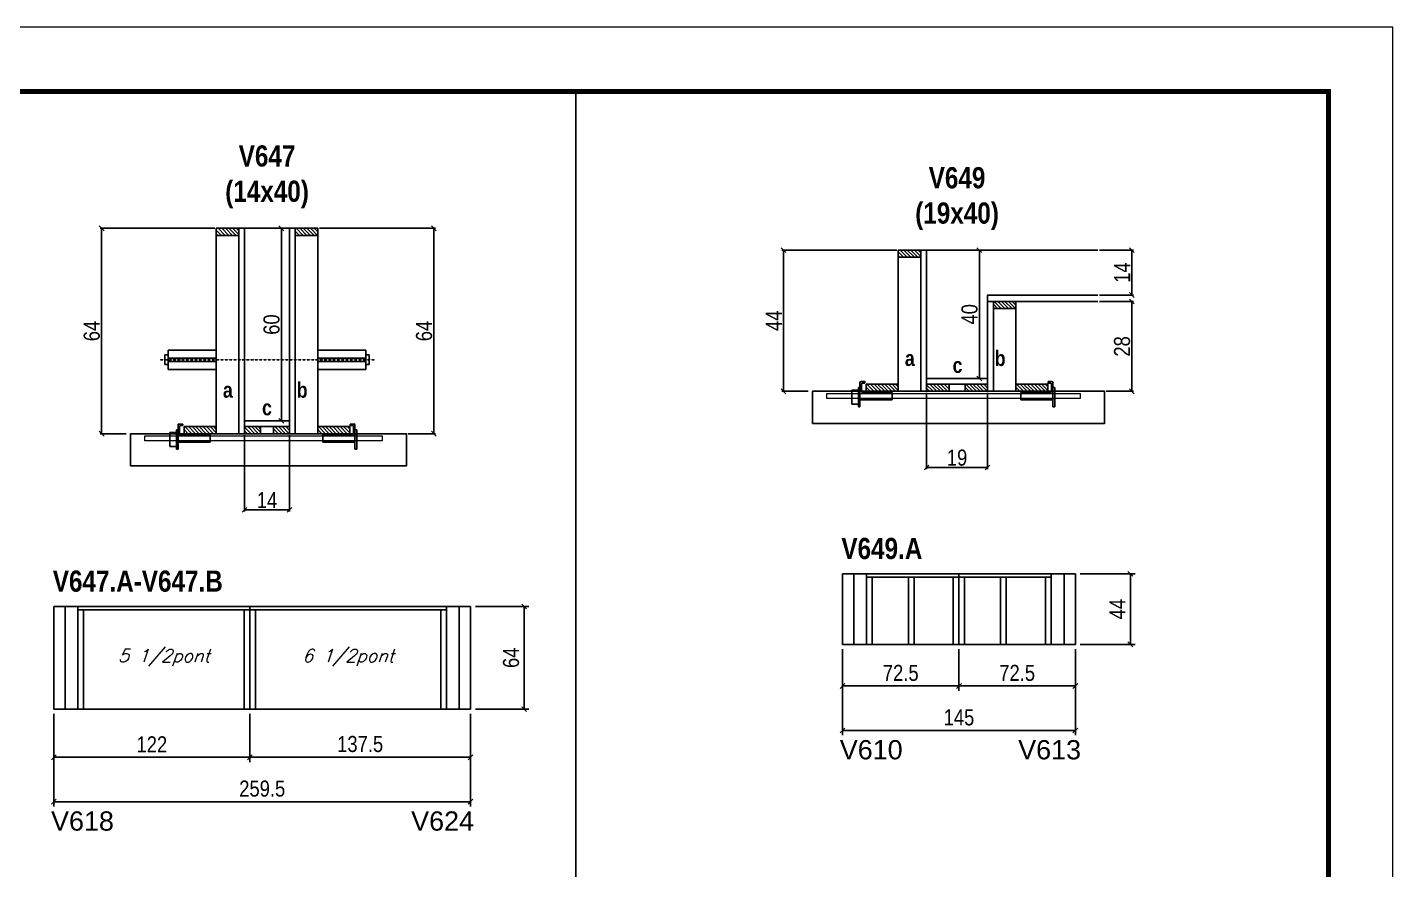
# Model space of a CAD drawing. Extents: x 3309 to 9590, y -2522 to 14608.
# Drawn here: x 5542 to 6393, y 7191 to 7716 of the extents above; entities that cross this region are included whole.
import ezdxf

# ---------------------------------------------------------------- set-up
doc = ezdxf.new("R2010")
doc.units = 0
doc.linetypes.add('DASHED', pattern=[0.75, 0.5, -0.25])
doc.linetypes.add('HIDDEN', pattern=[0.375, 0.25, -0.125])
for name, color, linetype in [('5', 5, 'Continuous'), ('barrote', 251, 'Continuous'), ('COTA', 241, 'Continuous'), ('detalhes', 4, 'Continuous'), ('NOMENCLATURA', 7, 'Continuous'), ('Painéis', 200, 'Continuous'), ('presilha', 1, 'Continuous'), ('SARR_2.2x10', 60, 'Continuous'), ('SARR_2.2x7', 40, 'Continuous'), ('SARR_3.5x7', 81, 'Continuous'), ('TENSOR', 3, 'Continuous'), ('texto', 7, 'Continuous')]:
    doc.layers.add(name, color=color, linetype=linetype)
for name, color, linetype, lineweight in [('CONCRETO', 251, 'Continuous', 25), ('Folhas', 255, 'Continuous', 9), ('SARRAFO DE PRESSAO', 251, 'DASHED', 9), ('SCO-___-LAJ', 2, 'Continuous', 0)]:
    doc.layers.add(name, color=color, linetype=linetype, lineweight=lineweight)
doc.styles.add('COTA TECNICA', font='techl___.ttf', dxfattribs={"height": 10})
doc.styles.add('COTA TECNICA 2X', font='techl___.ttf', dxfattribs={"height": 10})
doc.styles.add('Romans', font='romans.shx')
doc.styles.get("Standard").update_dxf_attribs({"font": 'arial.ttf'})
doc.styles.add('TECNICA', font='techb___.ttf', dxfattribs={"height": 10})
doc.dimstyles.new('PAINEL', dxfattribs={"dimtxt": 10, "dimasz": 3, "dimexe": 3, "dimexo": 3, "dimgap": 3, "dimtad": 1, "dimdec": 1, "dimzin": 12, "dimdsep": 46, "dimtxsty": 'COTA TECNICA', "dimblk1": 'OBLIQUE', "dimblk2": 'OBLIQUE', "dimsah": 1, "dimcen": 0.9, "dimclrd": 4, "dimclre": 4, "dimclrt": 240, "dimadec": 1, "dimazin": 3, "dimtfac": 1, "dimtdec": 1, "dimtmove": 0, "dimatfit": 3, "dimfxl": 1, "dimtolj": 1, "dimtzin": 12, "dimarcsym": 0})
doc.dimstyles.new('SECAO', dxfattribs={"dimscale": 0.333333, "dimtxt": 5, "dimasz": 9, "dimexe": 3, "dimexo": 3, "dimgap": 3, "dimtad": 1, "dimdec": 1, "dimlfac": 0.5, "dimzin": 12, "dimdsep": 46, "dimtxsty": 'COTA TECNICA 2X', "dimblk1": 'OBLIQUE', "dimblk2": 'OBLIQUE', "dimsah": 1, "dimcen": 0.9, "dimclrd": 4, "dimclre": 4, "dimclrt": 240, "dimadec": 1, "dimazin": 3, "dimtfac": 1, "dimtdec": 1, "dimtmove": 0, "dimatfit": 3, "dimfxl": 1, "dimtolj": 1, "dimtzin": 12, "dimarcsym": 0})
pattern_1 = [(135, (39338.0657, -116022.6297), (-1.122532015, -1.122532015), [])]

# ---------------------------------------------------------------- blocks, each defined once
blk = doc.blocks.new('9999999999')
at = {"layer": 'Folhas'}
blk.add_lwpolyline([(98138.98, 34190.21), (99623.98, 34190.21), (99623.98, 35240.21), (98138.98, 35240.21)], close=True, dxfattribs=at)
at = {"layer": 'Folhas', "color": 30, "const_width": 3}
blk.add_lwpolyline([(98213.98, 34230.21), (99583.98, 34230.21), (99583.98, 35200.21), (98213.98, 35200.21)], close=True, dxfattribs=at)
blk = doc.blocks.new('PRESILHA METÁLICA 1')
at = {"layer": 'presilha'}
for p, q in [((0, 13), (6, 13)), ((0, 13), (0, 0)), ((6, 15.5), (7.5, 15.5)), ((6, -2.5), (6, 15.5)), ((6, 13), (6, 0)), ((7.5, 10.6), (7.5, 19.9)), ((7.5, 15.5), (7.5, -2.5)), ((12, 21), (8.6, 21)), ((9, 11.6), (9, 18.9)), ((12, 19.5), (9.6, 19.5)), ((12, 21), (12, 19.5)), ((6, 0), (0, 0)), ((37.5, 4.1), (7.5, 4.1)), ((37.5, 11), (9.6, 11)), ((37.5, 11), (37.5, 4.1)), ((7.5, -2.5), (6, -2.5))]:
    blk.add_line(p, q, dxfattribs=at)
for centre, radius, start, end in [((8.6, 19.9), 1.14, 90, 180), ((9.6, 18.9), 0.57, 90, 180), ((9.6, 11.6), 0.57, 180, 270)]:
    blk.add_arc(centre, radius, start, end, dxfattribs=at)
blk = doc.blocks.new('PRESILHA METÁLICA 2')
at = {"layer": 'presilha'}
for p, q in [((-30.8, 13.5), (-30.8, 6.6)), ((-30.8, 13.5), (-2.8, 13.5)), ((-5.2, 23.5), (-5.2, 22)), ((-5.2, 23.5), (-1.9, 23.5)), ((-5.2, 22), (-2.8, 22)), ((-2.2, 14.1), (-2.2, 21.4)), ((0.8, 18), (-0.8, 18)), ((-0.8, 18), (-0.8, 0)), ((-0.8, 14.6), (-0.8, 22.4)), ((0.8, 0), (0.8, 18)), ((-30.8, 6.6), (-0.8, 6.6)), ((-0.8, 0), (0.8, 0))]:
    blk.add_line(p, q, dxfattribs=at)
for centre, radius, start, end in [((-2.8, 21.4), 0.57, 0, 90), ((-2.8, 14.1), 0.57, 270, 0), ((-1.9, 22.4), 1.14, 0, 90)]:
    blk.add_arc(centre, radius, start, end, dxfattribs=at)
blk = doc.blocks.new('_Oblique')
at = {"color": 0, "linetype": 'ByBlock', "lineweight": -2}
blk.add_line((-0.5, -0.5), (0.5, 0.5), dxfattribs=at)
blk = doc.blocks.new('*D783')
at = {"layer": 'COTA', "color": 4, "lineweight": -2, "transparency": 16777216}
for p, q in [((5659.17, 7591.13), (5587.72, 7591.13)), ((5588.72, 7591.13), (5588.72, 7463.13)), ((5603.96, 7463.13), (5587.72, 7463.13))]:
    blk.add_line(p, q, dxfattribs=at)
at = {"layer": 'Defpoints', "color": 0, "transparency": 16777216}
for p in [(5660.17, 7591.13), (5588.72, 7463.13), (5604.96, 7463.13)]:
    blk.add_point(p, dxfattribs=at)
at = {"layer": 'COTA', "color": 4, "lineweight": -2, "transparency": 16777216, "xscale": 3, "yscale": 3, "zscale": 3}
for p, rotation in [((5588.72, 7591.13), 90), ((5588.72, 7463.13), 270)]:
    blk.add_blockref('_Oblique', p, dxfattribs=dict(at, rotation=rotation))
at = {"layer": 'COTA', "color": 240, "transparency": 16777216, "insert": (5582.62, 7527.13), "char_height": 10, "attachment_point": 5, "rotation": 90, "style": 'COTA TECNICA 2X'}
blk.add_mtext('\\A1;64', dxfattribs=at)
blk = doc.blocks.new('*D784')
at = {"layer": 'COTA', "color": 4, "lineweight": -2, "transparency": 16777216}
for p, q in [((5724.37, 7591.13), (5796.69, 7591.13)), ((5795.69, 7591.13), (5795.69, 7463.13)), ((5779.58, 7463.13), (5796.69, 7463.13))]:
    blk.add_line(p, q, dxfattribs=at)
at = {"layer": 'Defpoints', "color": 0, "transparency": 16777216}
for p in [(5723.37, 7591.13), (5778.58, 7463.13), (5795.69, 7463.13)]:
    blk.add_point(p, dxfattribs=at)
at = {"layer": 'COTA', "color": 4, "lineweight": -2, "transparency": 16777216, "xscale": 3, "yscale": 3, "zscale": 3}
for p, rotation in [((5795.69, 7591.13), 90), ((5795.69, 7463.13), 270)]:
    blk.add_blockref('_Oblique', p, dxfattribs=dict(at, rotation=rotation))
at = {"layer": 'COTA', "color": 240, "transparency": 16777216, "insert": (5789.59, 7527.13), "char_height": 10, "attachment_point": 5, "rotation": 90, "style": 'COTA TECNICA 2X'}
blk.add_mtext('\\A1;64', dxfattribs=at)
blk = doc.blocks.new('*D785')
at = {"layer": 'COTA', "color": 4, "lineweight": -2, "transparency": 16777216}
for p, q in [((5704.77, 7591.13), (5699.7, 7591.13)), ((5700.7, 7471.13), (5700.7, 7591.13)), ((5704.77, 7471.13), (5699.7, 7471.13))]:
    blk.add_line(p, q, dxfattribs=at)
at = {"layer": 'Defpoints', "color": 0, "transparency": 16777216}
for p in [(5700.7, 7591.13), (5705.77, 7591.13), (5705.77, 7471.13)]:
    blk.add_point(p, dxfattribs=at)
at = {"layer": 'COTA', "color": 4, "lineweight": -2, "transparency": 16777216, "xscale": 3, "yscale": 3, "zscale": 3}
for p, rotation in [((5700.7, 7591.13), 90), ((5700.7, 7471.13), 270)]:
    blk.add_blockref('_Oblique', p, dxfattribs=dict(at, rotation=rotation))
at = {"layer": 'COTA', "color": 240, "transparency": 16777216, "insert": (5694.6, 7531.13), "char_height": 10, "attachment_point": 5, "rotation": 90, "style": 'COTA TECNICA 2X'}
blk.add_mtext('\\A1;60', dxfattribs=at)
blk = doc.blocks.new('*D786')
at = {"layer": 'COTA', "color": 4, "linetype": 'ByBlock', "lineweight": -2, "transparency": 16777216}
for p, q in [((5681.01, 7288.49), (5681.01, 7258.47)), ((5818.51, 7288.49), (5818.51, 7258.47)), ((5818.51, 7261.47), (5681.01, 7261.47))]:
    blk.add_line(p, q, dxfattribs=at)
at = {"layer": 'Defpoints', "color": 0, "linetype": 'ByBlock', "transparency": 16777216}
for p in [(5681.01, 7291.49), (5818.51, 7291.49), (5681.01, 7261.47)]:
    blk.add_point(p, dxfattribs=at)
at = {"layer": 'COTA', "color": 4, "linetype": 'ByBlock', "lineweight": -2, "transparency": 16777216, "xscale": 3, "yscale": 3, "zscale": 3, "rotation": 180}
blk.add_blockref('_Oblique', (5681.01, 7261.47), dxfattribs=at)
at = {"layer": 'COTA', "color": 4, "linetype": 'ByBlock', "lineweight": -2, "transparency": 16777216, "xscale": 3, "yscale": 3, "zscale": 3}
blk.add_blockref('_Oblique', (5818.51, 7261.47), dxfattribs=at)
at = {"layer": 'COTA', "color": 240, "linetype": 'ByBlock', "transparency": 16777216, "insert": (5749.76, 7269.69), "char_height": 10, "attachment_point": 5, "style": 'COTA TECNICA'}
blk.add_mtext('\\A1;137.5', dxfattribs=at)
blk = doc.blocks.new('*D787')
at = {"layer": 'COTA', "color": 4, "linetype": 'ByBlock', "lineweight": -2, "transparency": 16777216}
for p, q in [((5559.01, 7288.49), (5559.01, 7258.47)), ((5681.01, 7288.49), (5681.01, 7258.47)), ((5681.01, 7261.47), (5559.01, 7261.47))]:
    blk.add_line(p, q, dxfattribs=at)
at = {"layer": 'Defpoints', "color": 0, "linetype": 'ByBlock', "transparency": 16777216}
for p in [(5559.01, 7291.49), (5681.01, 7291.49), (5559.01, 7261.47)]:
    blk.add_point(p, dxfattribs=at)
at = {"layer": 'COTA', "color": 4, "linetype": 'ByBlock', "lineweight": -2, "transparency": 16777216, "xscale": 3, "yscale": 3, "zscale": 3, "rotation": 180}
blk.add_blockref('_Oblique', (5559.01, 7261.47), dxfattribs=at)
at = {"layer": 'COTA', "color": 4, "linetype": 'ByBlock', "lineweight": -2, "transparency": 16777216, "xscale": 3, "yscale": 3, "zscale": 3}
blk.add_blockref('_Oblique', (5681.01, 7261.47), dxfattribs=at)
at = {"layer": 'COTA', "color": 240, "linetype": 'ByBlock', "transparency": 16777216, "insert": (5620.01, 7269.53), "char_height": 10, "attachment_point": 5, "style": 'COTA TECNICA'}
blk.add_mtext('\\A1;122', dxfattribs=at)
blk = doc.blocks.new('*D788')
at = {"layer": 'COTA', "color": 4, "linetype": 'ByBlock', "lineweight": -2, "transparency": 16777216}
for p, q in [((5559.01, 7288.49), (5559.01, 7230.77)), ((5818.51, 7288.49), (5818.51, 7230.77)), ((5818.51, 7233.77), (5559.01, 7233.77))]:
    blk.add_line(p, q, dxfattribs=at)
at = {"layer": 'Defpoints', "color": 0, "linetype": 'ByBlock', "transparency": 16777216}
for p in [(5559.01, 7291.49), (5818.51, 7291.49), (5559.01, 7233.77)]:
    blk.add_point(p, dxfattribs=at)
at = {"layer": 'COTA', "color": 4, "linetype": 'ByBlock', "lineweight": -2, "transparency": 16777216, "xscale": 3, "yscale": 3, "zscale": 3, "rotation": 180}
blk.add_blockref('_Oblique', (5559.01, 7233.77), dxfattribs=at)
at = {"layer": 'COTA', "color": 4, "linetype": 'ByBlock', "lineweight": -2, "transparency": 16777216, "xscale": 3, "yscale": 3, "zscale": 3}
blk.add_blockref('_Oblique', (5818.51, 7233.77), dxfattribs=at)
at = {"layer": 'COTA', "color": 240, "linetype": 'ByBlock', "transparency": 16777216, "insert": (5688.76, 7241.9), "char_height": 10, "attachment_point": 5, "style": 'COTA TECNICA'}
blk.add_mtext('\\A1;259.5', dxfattribs=at)
blk = doc.blocks.new('*D789')
at = {"layer": 'COTA', "color": 4, "lineweight": -2, "transparency": 16777216}
for p, q in [((5821.51, 7355.49), (5854.86, 7355.49)), ((5851.86, 7291.49), (5851.86, 7355.49)), ((5821.51, 7291.49), (5854.86, 7291.49))]:
    blk.add_line(p, q, dxfattribs=at)
at = {"layer": 'Defpoints', "color": 0, "transparency": 16777216}
for p in [(5818.51, 7355.49), (5851.86, 7355.49), (5818.51, 7291.49)]:
    blk.add_point(p, dxfattribs=at)
at = {"layer": 'COTA', "color": 4, "lineweight": -2, "transparency": 16777216, "xscale": 3, "yscale": 3, "zscale": 3}
for p, rotation in [((5851.86, 7355.49), 90), ((5851.86, 7291.49), 270)]:
    blk.add_blockref('_Oblique', p, dxfattribs=dict(at, rotation=rotation))
at = {"layer": 'COTA', "color": 240, "transparency": 16777216, "insert": (5843.76, 7323.49), "char_height": 10, "attachment_point": 5, "rotation": 90, "style": 'COTA TECNICA'}
blk.add_mtext('\\A1;64', dxfattribs=at)
blk = doc.blocks.new('*D790')
at = {"layer": 'COTA', "color": 4, "lineweight": -2, "transparency": 16777216}
for p, q in [((5677.77, 7462.13), (5677.77, 7414.66)), ((5705.77, 7462.13), (5705.77, 7414.66)), ((5677.77, 7415.66), (5705.77, 7415.66))]:
    blk.add_line(p, q, dxfattribs=at)
at = {"layer": 'Defpoints', "color": 0, "transparency": 16777216}
for p in [(5677.77, 7463.13), (5705.77, 7463.13), (5705.77, 7415.66)]:
    blk.add_point(p, dxfattribs=at)
at = {"layer": 'COTA', "color": 4, "lineweight": -2, "transparency": 16777216, "xscale": 3, "yscale": 3, "zscale": 3, "rotation": 180}
blk.add_blockref('_Oblique', (5677.77, 7415.66), dxfattribs=at)
at = {"layer": 'COTA', "color": 4, "lineweight": -2, "transparency": 16777216, "xscale": 3, "yscale": 3, "zscale": 3}
blk.add_blockref('_Oblique', (5705.77, 7415.66), dxfattribs=at)
at = {"layer": 'COTA', "color": 240, "transparency": 16777216, "insert": (5691.77, 7421.73), "char_height": 10, "attachment_point": 5, "style": 'COTA TECNICA 2X'}
blk.add_mtext('\\A1;14', dxfattribs=at)
blk = doc.blocks.new('*D815')
at = {"layer": 'COTA', "color": 4, "lineweight": -2, "transparency": 16777216}
for p, q in [((6102.53, 7488.54), (6102.53, 7441.07)), ((6140.53, 7488.54), (6140.53, 7441.07)), ((6140.53, 7442.07), (6102.53, 7442.07))]:
    blk.add_line(p, q, dxfattribs=at)
at = {"layer": 'Defpoints', "color": 0, "transparency": 16777216}
for p in [(6102.53, 7489.54), (6140.53, 7489.54), (6102.53, 7442.07)]:
    blk.add_point(p, dxfattribs=at)
at = {"layer": 'COTA', "color": 4, "lineweight": -2, "transparency": 16777216, "xscale": 3, "yscale": 3, "zscale": 3, "rotation": 180}
blk.add_blockref('_Oblique', (6102.53, 7442.07), dxfattribs=at)
at = {"layer": 'COTA', "color": 4, "lineweight": -2, "transparency": 16777216, "xscale": 3, "yscale": 3, "zscale": 3}
blk.add_blockref('_Oblique', (6140.53, 7442.07), dxfattribs=at)
at = {"layer": 'COTA', "color": 240, "transparency": 16777216, "insert": (6121.53, 7448.16), "char_height": 10, "attachment_point": 5, "style": 'COTA TECNICA 2X'}
blk.add_mtext('\\A1;19', dxfattribs=at)
blk = doc.blocks.new('*D816')
at = {"layer": 'COTA', "color": 4, "lineweight": -2, "transparency": 16777216}
for p, q in [((6083.93, 7577.54), (6012.48, 7577.54)), ((6013.48, 7577.54), (6013.48, 7489.54)), ((6028.71, 7489.54), (6012.48, 7489.54))]:
    blk.add_line(p, q, dxfattribs=at)
at = {"layer": 'Defpoints', "color": 0, "transparency": 16777216}
for p in [(6084.93, 7577.54), (6013.48, 7489.54), (6029.71, 7489.54)]:
    blk.add_point(p, dxfattribs=at)
at = {"layer": 'COTA', "color": 4, "lineweight": -2, "transparency": 16777216, "xscale": 3, "yscale": 3, "zscale": 3}
for p, rotation in [((6013.48, 7577.54), 90), ((6013.48, 7489.54), 270)]:
    blk.add_blockref('_Oblique', p, dxfattribs=dict(at, rotation=rotation))
at = {"layer": 'COTA', "color": 240, "transparency": 16777216, "insert": (6007.41, 7533.54), "char_height": 10, "attachment_point": 5, "rotation": 90, "style": 'COTA TECNICA 2X'}
blk.add_mtext('\\A1;44', dxfattribs=at)
blk = doc.blocks.new('*D817')
at = {"layer": 'COTA', "color": 4, "lineweight": -2, "transparency": 16777216}
for p, q in [((6210.23, 7545.54), (6231.45, 7545.54)), ((6230.45, 7545.54), (6230.45, 7489.54)), ((6214.34, 7489.54), (6231.45, 7489.54))]:
    blk.add_line(p, q, dxfattribs=at)
at = {"layer": 'Defpoints', "color": 0, "transparency": 16777216}
for p in [(6209.23, 7545.54), (6213.34, 7489.54), (6230.45, 7489.54)]:
    blk.add_point(p, dxfattribs=at)
at = {"layer": 'COTA', "color": 4, "lineweight": -2, "transparency": 16777216, "xscale": 3, "yscale": 3, "zscale": 3}
for p, rotation in [((6230.45, 7545.54), 90), ((6230.45, 7489.54), 270)]:
    blk.add_blockref('_Oblique', p, dxfattribs=dict(at, rotation=rotation))
at = {"layer": 'COTA', "color": 240, "transparency": 16777216, "insert": (6224.35, 7517.54), "char_height": 10, "attachment_point": 5, "rotation": 90, "style": 'COTA TECNICA 2X'}
blk.add_mtext('\\A1;28', dxfattribs=at)
blk = doc.blocks.new('*D818')
at = {"layer": 'COTA', "color": 4, "lineweight": -2, "transparency": 16777216}
for p, q in [((6139.53, 7577.54), (6134.45, 7577.54)), ((6135.45, 7497.54), (6135.45, 7577.54)), ((6139.53, 7497.54), (6134.45, 7497.54))]:
    blk.add_line(p, q, dxfattribs=at)
at = {"layer": 'Defpoints', "color": 0, "transparency": 16777216}
for p in [(6135.45, 7577.54), (6140.53, 7577.54), (6140.53, 7497.54)]:
    blk.add_point(p, dxfattribs=at)
at = {"layer": 'COTA', "color": 4, "lineweight": -2, "transparency": 16777216, "xscale": 3, "yscale": 3, "zscale": 3}
for p, rotation in [((6135.45, 7577.54), 90), ((6135.45, 7497.54), 270)]:
    blk.add_blockref('_Oblique', p, dxfattribs=dict(at, rotation=rotation))
at = {"layer": 'COTA', "color": 240, "transparency": 16777216, "insert": (6129.35, 7537.54), "char_height": 10, "attachment_point": 5, "rotation": 90, "style": 'COTA TECNICA 2X'}
blk.add_mtext('\\A1;40', dxfattribs=at)
blk = doc.blocks.new('*D819')
at = {"layer": 'COTA', "color": 4, "lineweight": -2, "transparency": 16777216}
for p, q in [((6210.23, 7577.54), (6231.45, 7577.54)), ((6230.45, 7549.54), (6230.45, 7577.54)), ((6210.23, 7549.54), (6231.45, 7549.54))]:
    blk.add_line(p, q, dxfattribs=at)
at = {"layer": 'Defpoints', "color": 0, "transparency": 16777216}
for p in [(6209.23, 7577.54), (6230.45, 7577.54), (6209.23, 7549.54)]:
    blk.add_point(p, dxfattribs=at)
at = {"layer": 'COTA', "color": 4, "lineweight": -2, "transparency": 16777216, "xscale": 3, "yscale": 3, "zscale": 3}
for p, rotation in [((6230.45, 7577.54), 90), ((6230.45, 7549.54), 270)]:
    blk.add_blockref('_Oblique', p, dxfattribs=dict(at, rotation=rotation))
at = {"layer": 'COTA', "color": 240, "transparency": 16777216, "insert": (6224.37, 7563.54), "char_height": 10, "attachment_point": 5, "rotation": 90, "style": 'COTA TECNICA 2X'}
blk.add_mtext('\\A1;14', dxfattribs=at)
blk = doc.blocks.new('*D820')
at = {"layer": 'COTA', "color": 4, "linetype": 'ByBlock', "lineweight": -2, "transparency": 16777216}
for p, q in [((6050.21, 7328.82), (6050.21, 7302.9)), ((6122.71, 7328.82), (6122.71, 7302.9)), ((6050.21, 7305.9), (6122.71, 7305.9))]:
    blk.add_line(p, q, dxfattribs=at)
at = {"layer": 'Defpoints', "color": 0, "linetype": 'ByBlock', "transparency": 16777216}
for p in [(6050.21, 7331.82), (6122.71, 7331.82), (6122.71, 7305.9)]:
    blk.add_point(p, dxfattribs=at)
at = {"layer": 'COTA', "color": 4, "linetype": 'ByBlock', "lineweight": -2, "transparency": 16777216, "xscale": 3, "yscale": 3, "zscale": 3, "rotation": 180}
blk.add_blockref('_Oblique', (6050.21, 7305.9), dxfattribs=at)
at = {"layer": 'COTA', "color": 4, "linetype": 'ByBlock', "lineweight": -2, "transparency": 16777216, "xscale": 3, "yscale": 3, "zscale": 3}
blk.add_blockref('_Oblique', (6122.71, 7305.9), dxfattribs=at)
at = {"layer": 'COTA', "color": 240, "linetype": 'ByBlock', "transparency": 16777216, "insert": (6086.46, 7314.01), "char_height": 10, "attachment_point": 5, "style": 'COTA TECNICA'}
blk.add_mtext('\\A1;72.5', dxfattribs=at)
blk = doc.blocks.new('*D821')
at = {"layer": 'COTA', "color": 4, "linetype": 'ByBlock', "lineweight": -2, "transparency": 16777216}
for p, q in [((6122.71, 7328.82), (6122.71, 7302.9)), ((6195.21, 7328.82), (6195.21, 7302.9)), ((6122.71, 7305.9), (6195.21, 7305.9))]:
    blk.add_line(p, q, dxfattribs=at)
at = {"layer": 'Defpoints', "color": 0, "linetype": 'ByBlock', "transparency": 16777216}
for p in [(6122.71, 7331.82), (6195.21, 7331.82), (6195.21, 7305.9)]:
    blk.add_point(p, dxfattribs=at)
at = {"layer": 'COTA', "color": 4, "linetype": 'ByBlock', "lineweight": -2, "transparency": 16777216, "xscale": 3, "yscale": 3, "zscale": 3, "rotation": 180}
blk.add_blockref('_Oblique', (6122.71, 7305.9), dxfattribs=at)
at = {"layer": 'COTA', "color": 4, "linetype": 'ByBlock', "lineweight": -2, "transparency": 16777216, "xscale": 3, "yscale": 3, "zscale": 3}
blk.add_blockref('_Oblique', (6195.21, 7305.9), dxfattribs=at)
at = {"layer": 'COTA', "color": 240, "linetype": 'ByBlock', "transparency": 16777216, "insert": (6158.96, 7314.01), "char_height": 10, "attachment_point": 5, "style": 'COTA TECNICA'}
blk.add_mtext('\\A1;72.5', dxfattribs=at)
blk = doc.blocks.new('*D822')
at = {"layer": 'COTA', "color": 4, "linetype": 'ByBlock', "lineweight": -2, "transparency": 16777216}
for p, q in [((6050.21, 7328.82), (6050.21, 7275.2)), ((6195.21, 7328.82), (6195.21, 7275.2)), ((6050.21, 7278.2), (6195.21, 7278.2))]:
    blk.add_line(p, q, dxfattribs=at)
at = {"layer": 'Defpoints', "color": 0, "linetype": 'ByBlock', "transparency": 16777216}
for p in [(6050.21, 7331.82), (6195.21, 7331.82), (6195.21, 7278.2)]:
    blk.add_point(p, dxfattribs=at)
at = {"layer": 'COTA', "color": 4, "linetype": 'ByBlock', "lineweight": -2, "transparency": 16777216, "xscale": 3, "yscale": 3, "zscale": 3, "rotation": 180}
blk.add_blockref('_Oblique', (6050.21, 7278.2), dxfattribs=at)
at = {"layer": 'COTA', "color": 4, "linetype": 'ByBlock', "lineweight": -2, "transparency": 16777216, "xscale": 3, "yscale": 3, "zscale": 3}
blk.add_blockref('_Oblique', (6195.21, 7278.2), dxfattribs=at)
at = {"layer": 'COTA', "color": 240, "linetype": 'ByBlock', "transparency": 16777216, "insert": (6122.71, 7286.3), "char_height": 10, "attachment_point": 5, "style": 'COTA TECNICA'}
blk.add_mtext('\\A1;145', dxfattribs=at)
blk = doc.blocks.new('*D823')
at = {"layer": 'COTA', "color": 4, "lineweight": -2, "transparency": 16777216}
for p, q in [((6198.21, 7375.82), (6232.5, 7375.82)), ((6229.5, 7375.82), (6229.5, 7331.82)), ((6198.21, 7331.82), (6232.5, 7331.82))]:
    blk.add_line(p, q, dxfattribs=at)
at = {"layer": 'Defpoints', "color": 0, "transparency": 16777216}
for p in [(6195.21, 7375.82), (6195.21, 7331.82), (6229.5, 7331.82)]:
    blk.add_point(p, dxfattribs=at)
at = {"layer": 'COTA', "color": 4, "lineweight": -2, "transparency": 16777216, "xscale": 3, "yscale": 3, "zscale": 3}
for p, rotation in [((6229.5, 7375.82), 90), ((6229.5, 7331.82), 270)]:
    blk.add_blockref('_Oblique', p, dxfattribs=dict(at, rotation=rotation))
at = {"layer": 'COTA', "color": 240, "transparency": 16777216, "insert": (6221.43, 7353.82), "char_height": 10, "attachment_point": 5, "rotation": 90, "style": 'COTA TECNICA'}
blk.add_mtext('\\A1;44', dxfattribs=at)

msp = doc.modelspace()

# ---------------------------------------------------------------- hatches: boundary and pattern name
at = {"layer": 'SARR_2.2x10'}
h = msp.add_hatch(dxfattribs=at)
h.set_pattern_fill('ANSI31', color=256, scale=0.5, angle=90)
h.set_pattern_definition([(135, (39258.4657, -116022.6297), (-1.122532015, -1.122532015), [])])
h.paths.add_polyline_path([(6064.93, 7493.94), (6064.93, 7489.54), (6084.93, 7489.54), (6084.93, 7493.94)])
h = msp.add_hatch(dxfattribs=at)
h.set_pattern_fill('ANSI31', color=256, scale=0.5, angle=90)
h.set_pattern_definition([(135, (39351.6657, -116022.6297), (-1.122532015, -1.122532015), [])])
h.paths.add_polyline_path([(6158.13, 7493.94), (6158.13, 7489.54), (6178.13, 7489.54), (6178.13, 7493.94)])
h = msp.add_hatch(dxfattribs=at)
h.set_pattern_fill('ANSI31', color=256, scale=0.5, angle=90)
h.set_pattern_definition([(135, (38833.7104, -116049.0389), (-1.122532015, -1.122532015), [])])
h.paths.add_polyline_path([(5640.17, 7467.53), (5640.17, 7463.13), (5660.17, 7463.13), (5660.17, 7467.53)])
h = msp.add_hatch(dxfattribs=at)
h.set_pattern_fill('ANSI31', color=256, scale=0.5, angle=90)
h.set_pattern_definition([(135, (38916.9104, -116049.0389), (-1.122532015, -1.122532015), [])])
h.paths.add_polyline_path([(5723.37, 7467.53), (5723.37, 7463.13), (5743.37, 7463.13), (5743.37, 7467.53)])
at = {"layer": 'SARR_2.2x7'}
h = msp.add_hatch(dxfattribs=at)
h.set_pattern_fill('ANSI31', color=256, scale=0.5, angle=90)
h.set_pattern_definition([(135, (38847.7104, -115925.4389), (-1.122532015, -1.122532015), [])])
h.paths.add_polyline_path([(5674.17, 7591.13), (5674.17, 7586.73), (5660.17, 7586.73), (5660.17, 7591.13)])
h = msp.add_hatch(dxfattribs=at)
h.set_pattern_fill('ANSI31', color=256, scale=0.5, angle=90)
h.set_pattern_definition([(135, (38817.7104, -115925.4389), (-1.122532015, -1.122532015), [])])
h.paths.add_polyline_path([(5709.37, 7591.13), (5709.37, 7586.73), (5723.37, 7586.73), (5723.37, 7591.13)])
h = msp.add_hatch(dxfattribs=at)
h.set_pattern_fill('ANSI31', color=256, scale=0.5, angle=90)
h.set_pattern_definition([(135, (39272.4657, -115939.0297), (-1.122532015, -1.122532015), [])])
h.paths.add_polyline_path([(6098.93, 7577.54), (6098.93, 7573.14), (6084.93, 7573.14), (6084.93, 7577.54)])
h = msp.add_hatch(dxfattribs=at)
h.set_pattern_fill('ANSI31', color=256, scale=0.5, angle=90)
h.set_pattern_definition([(135, (39252.4657, -115971.0297), (-1.122532015, -1.122532015), [])])
h.paths.add_polyline_path([(6144.13, 7545.54), (6144.13, 7541.14), (6158.13, 7541.14), (6158.13, 7545.54)])
h = msp.add_hatch(dxfattribs=at)
h.set_pattern_fill('ANSI31', color=256, scale=0.5, angle=90)
h.set_pattern_definition(pattern_1)
h.paths.add_polyline_path([(6116.53, 7489.54), (6116.53, 7493.94), (6102.53, 7493.94), (6102.53, 7489.54)])
h = msp.add_hatch(dxfattribs=at)
h.set_pattern_fill('ANSI31', color=256, scale=0.5, angle=90)
h.set_pattern_definition(pattern_1)
h.paths.add_polyline_path([(6126.53, 7493.94), (6126.53, 7489.54), (6140.53, 7489.54), (6140.53, 7493.94)])
h = msp.add_hatch(dxfattribs=at)
h.set_pattern_fill('ANSI31', color=256, scale=0.5, angle=90)
h.set_pattern_definition([(135, (38913.3104, -116049.0389), (-1.122532015, -1.122532015), [])])
h.paths.add_polyline_path([(5687.77, 7463.13), (5687.77, 7467.53), (5677.77, 7467.53), (5677.77, 7463.13)])
h = msp.add_hatch(dxfattribs=at)
h.set_pattern_fill('ANSI31', color=256, scale=0.5, angle=90)
h.set_pattern_definition([(135, (38903.3104, -116049.0389), (-1.122532015, -1.122532015), [])])
h.paths.add_polyline_path([(5695.77, 7467.53), (5695.77, 7463.13), (5705.77, 7463.13), (5705.77, 7467.53)])

# ---------------------------------------------------------------- linework, layer by layer
at = {"ltscale": 3}
for p, q in [((5628.17, 7512.22), (5628.17, 7506.22)), ((5630.17, 7512.22), (5628.17, 7512.22)), ((5630.17, 7515.22), (5630.17, 7503.22)), ((5630.17, 7515.22), (5660.17, 7515.22)), ((5660.17, 7510.22), (5630.17, 7510.22)), ((5753.37, 7515.22), (5723.37, 7515.22)), ((5723.37, 7510.22), (5753.37, 7510.22)), ((5753.37, 7515.22), (5753.37, 7503.22)), ((5755.37, 7512.22), (5753.37, 7512.22)), ((5755.37, 7512.22), (5755.37, 7506.22)), ((5630.17, 7506.22), (5628.17, 7506.22)), ((5660.17, 7508.22), (5630.17, 7508.22)), ((5630.17, 7503.22), (5660.17, 7503.22)), ((5723.37, 7508.22), (5753.37, 7508.22)), ((5753.37, 7503.22), (5723.37, 7503.22)), ((5753.37, 7506.22), (5755.37, 7506.22))]:
    msp.add_line(p, q, dxfattribs=at)
at = {"layer": 'barrote'}
msp.add_lwpolyline([(6031.47, 7469.54), (6213.39, 7469.54), (6213.39, 7489.54), (6031.47, 7489.54)], close=True, dxfattribs=at)
at = {"layer": 'barrote', "elevation": 0}
msp.add_lwpolyline([(5606.72, 7443.13), (5778.63, 7443.13), (5778.63, 7463.13), (5606.72, 7463.13)], close=True, dxfattribs=at)
at = {"layer": 'CONCRETO', "linetype": 'Continuous'}
for p, q in [((5705.77, 7591.13), (5677.77, 7591.13)), ((6209.23, 7577.54), (6102.53, 7577.54))]:
    msp.add_line(p, q, dxfattribs=at)
at = {"layer": 'COTA'}
msp.add_line((5884.13, 7676.41), (5884.13, 6905.65), dxfattribs=at)
at = {"layer": 'detalhes', "color": 250}
for p, q in [((6031.47, 7469.54), (6031.47, 7489.54)), ((5606.72, 7443.13), (5606.72, 7463.13))]:
    msp.add_line(p, q, dxfattribs=at)
at = {"layer": 'Painéis', "linetype": 'ByBlock'}
for p, q in [((6050.21, 7375.82), (6195.21, 7375.82)), ((6050.21, 7331.82), (6050.21, 7375.82)), ((6122.71, 7331.82), (6122.71, 7375.82)), ((6195.21, 7331.82), (6195.21, 7375.82)), ((5818.51, 7355.49), (5559.01, 7355.49)), ((5559.01, 7291.49), (5559.01, 7355.49)), ((5681.01, 7291.49), (5681.01, 7355.49)), ((5818.51, 7291.49), (5818.51, 7355.49)), ((6050.21, 7331.82), (6195.21, 7331.82)), ((5818.51, 7291.49), (5559.01, 7291.49))]:
    msp.add_line(p, q, dxfattribs=at)
at = {"layer": 'Painéis', "linetype": 'Continuous', "elevation": 0}
for points in [[(5674.17, 7463.13), (5674.17, 7591.13), (5677.77, 7591.13), (5677.77, 7463.13)], [(5709.37, 7463.13), (5709.37, 7591.13), (5705.77, 7591.13), (5705.77, 7463.13)], [(5705.77, 7471.13), (5677.77, 7471.13), (5677.77, 7467.53), (5705.77, 7467.53)]]:
    msp.add_lwpolyline(points, close=True, dxfattribs=at)
at = {"layer": 'Painéis', "linetype": 'Continuous'}
for points in [[(6098.93, 7489.54), (6098.93, 7577.54), (6102.53, 7577.54), (6102.53, 7489.54)], [(6144.13, 7489.54), (6144.13, 7545.54), (6140.53, 7545.54), (6140.53, 7489.54)], [(6140.53, 7497.54), (6102.53, 7497.54), (6102.53, 7493.94), (6140.53, 7493.94)]]:
    msp.add_lwpolyline(points, close=True, dxfattribs=at)
at = {"layer": 'Painéis', "linetype": 'Continuous', "elevation": 0}
msp.add_lwpolyline([(6209.23, 7545.54), (6140.53, 7545.54), (6140.53, 7549.54), (6209.23, 7549.54)], dxfattribs=at)
at = {"layer": 'SARR_2.2x10'}
for points in [[(6064.93, 7493.94), (6084.93, 7493.94), (6084.93, 7489.54), (6064.93, 7489.54)], [(6158.13, 7493.94), (6178.13, 7493.94), (6178.13, 7489.54), (6158.13, 7489.54)]]:
    msp.add_lwpolyline(points, close=True, dxfattribs=at)
at = {"layer": 'SARR_2.2x10', "elevation": 0}
for points in [[(5640.17, 7467.53), (5660.17, 7467.53), (5660.17, 7463.13), (5640.17, 7463.13)], [(5723.37, 7467.53), (5743.37, 7467.53), (5743.37, 7463.13), (5723.37, 7463.13)]]:
    msp.add_lwpolyline(points, close=True, dxfattribs=at)
at = {"layer": 'SARR_2.2x7', "linetype": 'Continuous'}
for p, q in [((6057.21, 7331.82), (6057.21, 7375.82)), ((6065.21, 7373.62), (6122.71, 7373.62)), ((6122.71, 7373.62), (6180.21, 7373.62)), ((6188.21, 7331.82), (6188.21, 7375.82)), ((5566.01, 7291.49), (5566.01, 7355.49)), ((5681.01, 7353.29), (5574.01, 7353.29)), ((5803.51, 7353.29), (5681.01, 7353.29)), ((5811.51, 7291.49), (5811.51, 7355.49))]:
    msp.add_line(p, q, dxfattribs=at)
at = {"layer": 'SARR_2.2x7'}
for points in [[(5660.17, 7591.13), (5674.17, 7591.13), (5674.17, 7586.73), (5660.17, 7586.73)], [(5723.37, 7591.13), (5709.37, 7591.13), (5709.37, 7586.73), (5723.37, 7586.73)], [(6102.53, 7493.94), (6116.53, 7493.94), (6116.53, 7489.54), (6102.53, 7489.54)], [(6140.53, 7493.94), (6126.53, 7493.94), (6126.53, 7489.54), (6140.53, 7489.54)]]:
    msp.add_lwpolyline(points, close=True, dxfattribs=at)
at = {"layer": 'SARR_2.2x7', "elevation": 0}
for points in [[(6084.93, 7577.54), (6098.93, 7577.54), (6098.93, 7573.14), (6084.93, 7573.14)], [(6158.13, 7545.54), (6144.13, 7545.54), (6144.13, 7541.14), (6158.13, 7541.14)], [(5677.77, 7467.53), (5687.77, 7467.53), (5687.77, 7463.13), (5677.77, 7463.13)], [(5705.77, 7467.53), (5695.77, 7467.53), (5695.77, 7463.13), (5705.77, 7463.13)]]:
    msp.add_lwpolyline(points, close=True, dxfattribs=at)
at = {"layer": 'SARR_3.5x7'}
for p, q in [((6065.21, 7375.82), (6065.21, 7331.82)), ((6068.71, 7373.62), (6068.71, 7331.82)), ((6091.33, 7373.62), (6091.33, 7331.82)), ((6094.83, 7373.62), (6094.83, 7331.82)), ((6119.21, 7373.62), (6119.21, 7331.82)), ((6126.21, 7373.62), (6126.21, 7331.82)), ((6148.58, 7373.62), (6148.58, 7331.82)), ((6152.08, 7373.62), (6152.08, 7331.82)), ((6176.71, 7373.62), (6176.71, 7331.82)), ((6180.21, 7375.82), (6180.21, 7331.82)), ((5574.01, 7355.49), (5574.01, 7291.49)), ((5577.51, 7353.29), (5577.51, 7291.49)), ((5677.51, 7353.29), (5677.51, 7291.49)), ((5684.51, 7353.29), (5684.51, 7291.49)), ((5800.01, 7353.29), (5800.01, 7291.49)), ((5803.51, 7355.49), (5803.51, 7291.49))]:
    msp.add_line(p, q, dxfattribs=at)
at = {"layer": 'SARR_3.5x7', "elevation": 0}
for points in [[(5674.17, 7586.73), (5660.17, 7586.73), (5660.17, 7463.13), (5674.17, 7463.13)], [(5709.37, 7586.73), (5723.37, 7586.73), (5723.37, 7463.13), (5709.37, 7463.13)]]:
    msp.add_lwpolyline(points, close=True, dxfattribs=at)
at = {"layer": 'SARR_3.5x7'}
for points in [[(6098.93, 7573.14), (6084.93, 7573.14), (6084.93, 7489.54), (6098.93, 7489.54)], [(6144.13, 7541.14), (6158.13, 7541.14), (6158.13, 7489.54), (6144.13, 7489.54)]]:
    msp.add_lwpolyline(points, close=True, dxfattribs=at)
at = {"layer": 'SCO-___-LAJ', "color": 1}
msp.add_lwpolyline([(6040.47, 7488.21), (6198.31, 7488.21), (6198.31, 7485.01), (6040.47, 7485.01)], close=True, dxfattribs=at)
at = {"layer": 'SCO-___-LAJ', "color": 1, "elevation": 0}
msp.add_lwpolyline([(5615.72, 7461.8), (5763.55, 7461.8), (5763.55, 7458.6), (5615.72, 7458.6)], close=True, dxfattribs=at)
at = {"layer": 'TENSOR', "linetype": 'HIDDEN', "ltscale": 0.5}
msp.add_line((5625.17, 7509.22), (5758.68, 7509.22), dxfattribs=at)

# ---------------------------------------------------------------- block references
at = {"layer": 'presilha', "xscale": 0.6666666666666666, "yscale": 0.6666666666666666, "zscale": 0.6666666666666666}
for name, p in [('PRESILHA METÁLICA 1', (6056.06, 7481.57)), ('PRESILHA METÁLICA 2', (6181.81, 7479.91)), ('PRESILHA METÁLICA 1', (5631.3, 7455.16)), ('PRESILHA METÁLICA 2', (5747.05, 7453.5))]:
    msp.add_blockref(name, p, dxfattribs=at)
at = {"layer": 'SARRAFO DE PRESSAO', "color": 6, "linetype": 'ByBlock'}
msp.add_blockref('9999999999', (-93231.11, -27523.8), dxfattribs=at)

# ---------------------------------------------------------------- texts
at = {"layer": '5', "linetype": 'Continuous'}
for s, p in [('V610', (6048.5, 7260.18)), ('V613', (6159.61, 7260.18)), ('V618', (5557.22, 7215.75)), ('V624', (5781.52, 7215.75))]:
    msp.add_text(s, height=12, rotation=0.00004, dxfattribs=at).set_placement(p)
at = {"layer": 'detalhes', "style": 'TECNICA'}
for s, p in [('a', (6089.05, 7505.34)), ('b', (6145.03, 7505.32)), ('c', (6118.77, 7501.01)), ('a', (5664.3, 7485.57)), ('b', (5710.27, 7485.56)), ('c', (5688.66, 7474.6))]:
    msp.add_text(s, height=9.6, dxfattribs=at).set_placement(p)
at = {"layer": 'NOMENCLATURA', "style": 'TECNICA'}
for s, p in [('V649.A', (6049.49, 7385.01)), ('V647.A-V647.B', (5558.3, 7364.67))]:
    msp.add_text(s, height=13.2, dxfattribs=at).set_placement(p)
at = {"layer": 'NOMENCLATURA', "char_height": 13.2, "attachment_point": 2, "style": 'TECNICA'}
for s, insert in [('V647\\P(14x40)', (5691.77, 7642.83)), ('V649\\P(19x40)', (6121.53, 7629.24))]:
    msp.add_mtext_dynamic_manual_height_columns(s, width=300.2766, gutter_width=1, heights=[0], dxfattribs=dict(at, insert=insert))
at = {"layer": 'texto', "color": 2, "char_height": 8, "attachment_point": 5, "style": 'Romans'}
for s, insert in [('{\\Q19;\\C256;5 1/2pont}', (5627.51, 7323.49)), ('{\\Q19;\\C256;6 1/2pont}', (5742.26, 7323.49))]:
    msp.add_mtext(s, dxfattribs=dict(at, insert=insert))

# ---------------------------------------------------------------- dimensions: what is measured, and where the dimension line sits
at = {"layer": 'COTA'}
for base, p1, p2, dimstyle, picture, middle in [((5588.72, 7463.13), (5660.17, 7591.13), (5604.96, 7463.13), 'SECAO', '*D783', (5582.62, 7527.13)), ((5700.7, 7591.13), (5705.77, 7471.13), (5705.77, 7591.13), 'SECAO', '*D785', (5694.6, 7531.13)), ((5795.69, 7463.13), (5723.37, 7591.13), (5778.58, 7463.13), 'SECAO', '*D784', (5789.59, 7527.13)), ((6013.48, 7489.54, 0), (6084.93, 7577.54), (6029.71, 7489.54, 0), 'SECAO', '*D816', (6007.41, 7533.54, 0)), ((6135.45, 7577.54), (6140.53, 7497.54), (6140.53, 7577.54), 'SECAO', '*D818', (6129.35, 7537.54)), ((6230.45, 7577.54), (6209.23, 7549.54), (6209.23, 7577.54), 'SECAO', '*D819', (6224.37, 7563.54)), ((6230.45, 7489.54, 0), (6209.23, 7545.54), (6213.34, 7489.54, 0), 'SECAO', '*D817', (6224.35, 7517.54, 0)), ((6229.5, 7331.82), (6195.21, 7375.82), (6195.21, 7331.82), 'PAINEL', '*D823', (6221.43, 7353.82)), ((5851.86, 7355.49), (5818.51, 7291.49), (5818.51, 7355.49), 'PAINEL', '*D789', (5843.76, 7323.49))]:
    dim = msp.add_linear_dim(base=base, p1=p1, p2=p2, angle=90, dimstyle=dimstyle, dxfattribs=at)
    dim.commit()
    dim.dimension.update_dxf_attribs({"geometry": picture, "text_midpoint": middle})
dim = msp.add_linear_dim(base=(6102.53, 7442.07), p1=(6140.53, 7489.54), p2=(6102.53, 7489.54), angle=180, dimstyle='SECAO', dxfattribs=at)
dim.commit()
dim.dimension.update_dxf_attribs({"geometry": '*D815', "text_midpoint": (6121.53, 7442.07), "dimtype": 160})
dim = msp.add_linear_dim(base=(5705.77, 7415.66), p1=(5677.77, 7463.13), p2=(5705.77, 7463.13), dimstyle='SECAO', dxfattribs=at)
dim.commit()
dim.dimension.update_dxf_attribs({"geometry": '*D790', "text_midpoint": (5691.77, 7421.73)})
at = {"layer": 'COTA', "linetype": 'ByBlock'}
for base, p2, picture, middle in [((6122.71, 7305.9), (6122.71, 7331.82), '*D820', (6086.46, 7314.01)), ((6195.21, 7278.2), (6195.21, 7331.82), '*D822', (6122.71, 7286.3))]:
    dim = msp.add_linear_dim(base=base, p1=(6050.21, 7331.82), p2=p2, dimstyle='PAINEL', dxfattribs=at)
    dim.commit()
    dim.dimension.update_dxf_attribs({"geometry": picture, "text_midpoint": middle})
dim = msp.add_linear_dim(base=(6195.21, 7305.9), p1=(6122.71, 7331.82), p2=(6195.21, 7331.82), dimstyle='PAINEL', override={"dimtmove": 1}, dxfattribs=at)
dim.commit()
dim.dimension.update_dxf_attribs({"geometry": '*D821', "text_midpoint": (6158.96, 7314.01)})
dim = msp.add_linear_dim(base=(5559.01, 7261.47), p1=(5681.01, 7291.49), p2=(5559.01, 7291.49), angle=180, dimstyle='PAINEL', override={"dimtmove": 1}, dxfattribs=at)
dim.commit()
dim.dimension.update_dxf_attribs({"geometry": '*D787', "text_midpoint": (5620.01, 7269.53)})
for base, p2, picture, middle in [((5559.01, 7233.77), (5559.01, 7291.49), '*D788', (5688.76, 7241.9)), ((5681.01, 7261.47), (5681.01, 7291.49), '*D786', (5749.76, 7269.69))]:
    dim = msp.add_linear_dim(base=base, p1=(5818.51, 7291.49), p2=p2, angle=180, dimstyle='PAINEL', dxfattribs=at)
    dim.commit()
    dim.dimension.update_dxf_attribs({"geometry": picture, "text_midpoint": middle})

doc.saveas('drawing.dxf')
